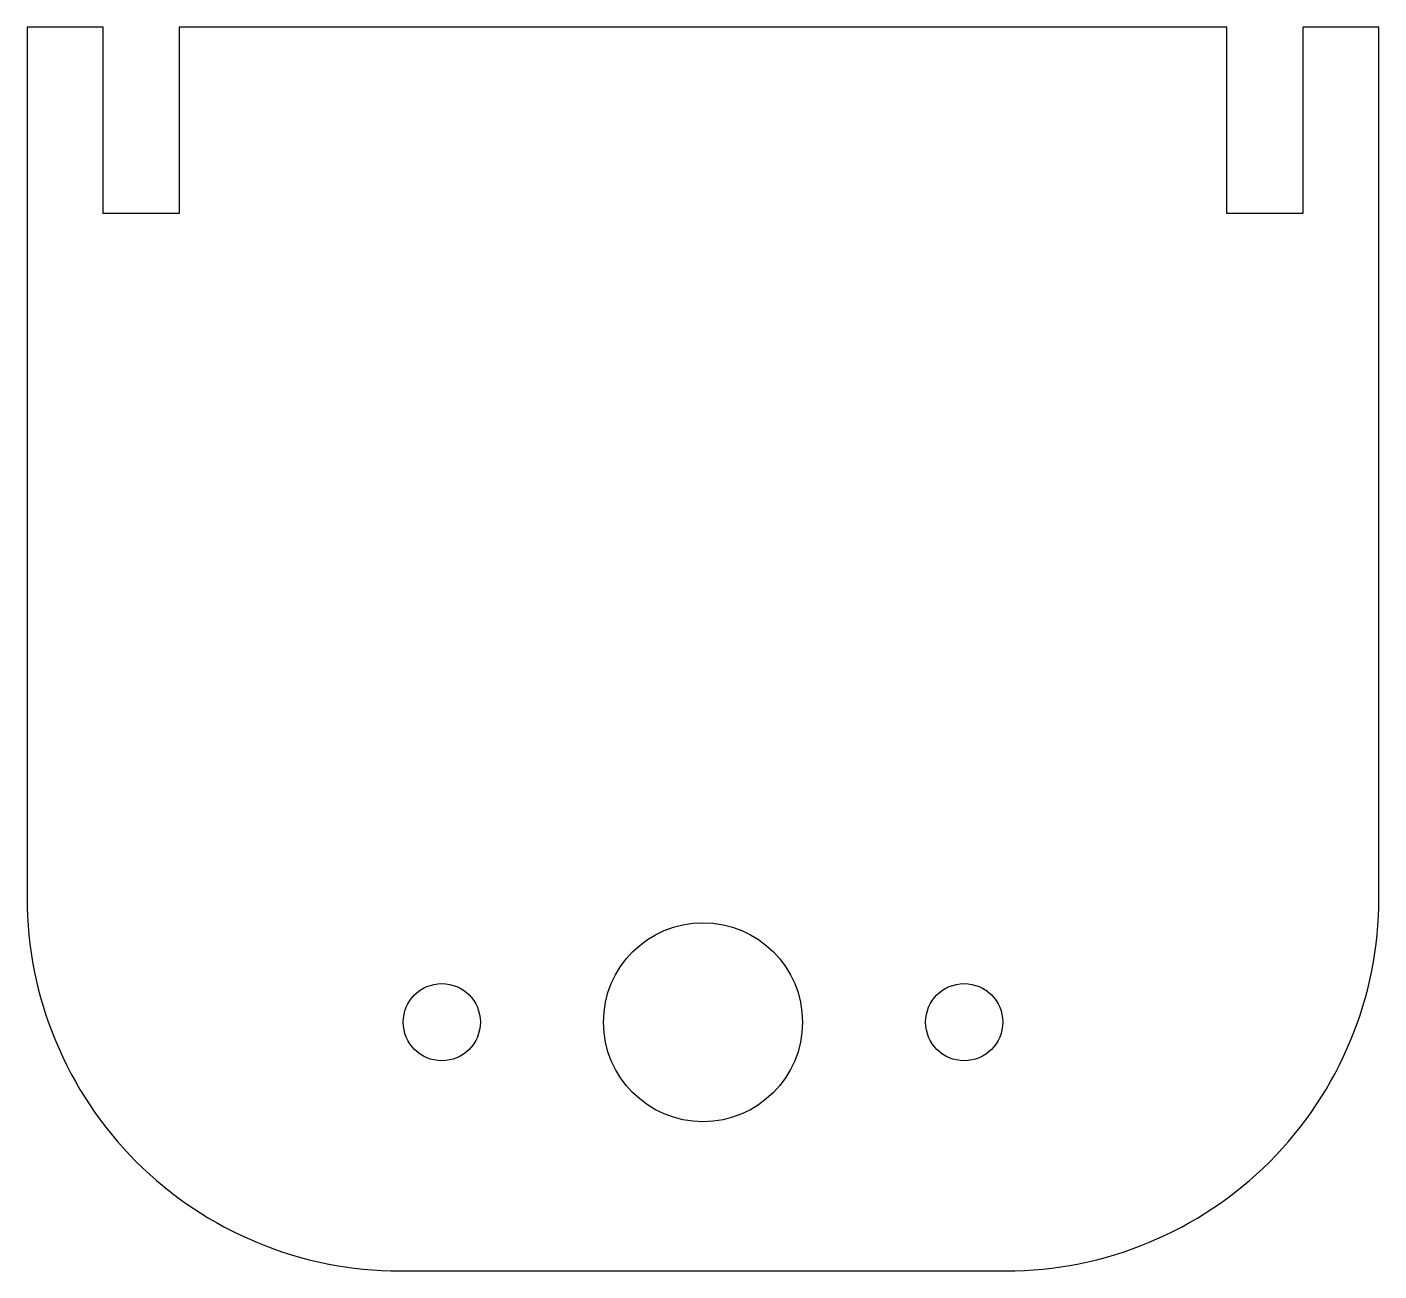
# Model space of a CAD drawing. Header units: millimetres. Extents: x -27.2 to 27.2, y -63.2 to -13.2.
import ezdxf

# ---------------------------------------------------------------- set-up
doc = ezdxf.new("R2010")
doc.units = ezdxf.units.MM
doc.layers.get('0').update_dxf_attribs({"linetype": 'CONTINUOUS'})

msp = doc.modelspace()

# ---------------------------------------------------------------- linework, layer by layer
msp.add_lwpolyline([(-12.175, -63.176), (12.175, -63.176, 0.414214), (27.175, -48.176), (27.175, -13.176), (24.115, -13.176), (24.115, -20.675), (21.06, -20.675), (21.06, -13.176), (-21.06, -13.176), (-21.06, -20.675), (-24.115, -20.675), (-24.115, -13.176), (-27.175, -13.176), (-27.175, -48.176, 0.414214)], format="xyb", close=True)
for centre, radius in [((0, -53.176), 4), ((-10.5, -53.176), 1.55), ((10.5, -53.176), 1.55)]:
    msp.add_circle(centre, radius)

doc.saveas('drawing.dxf')
